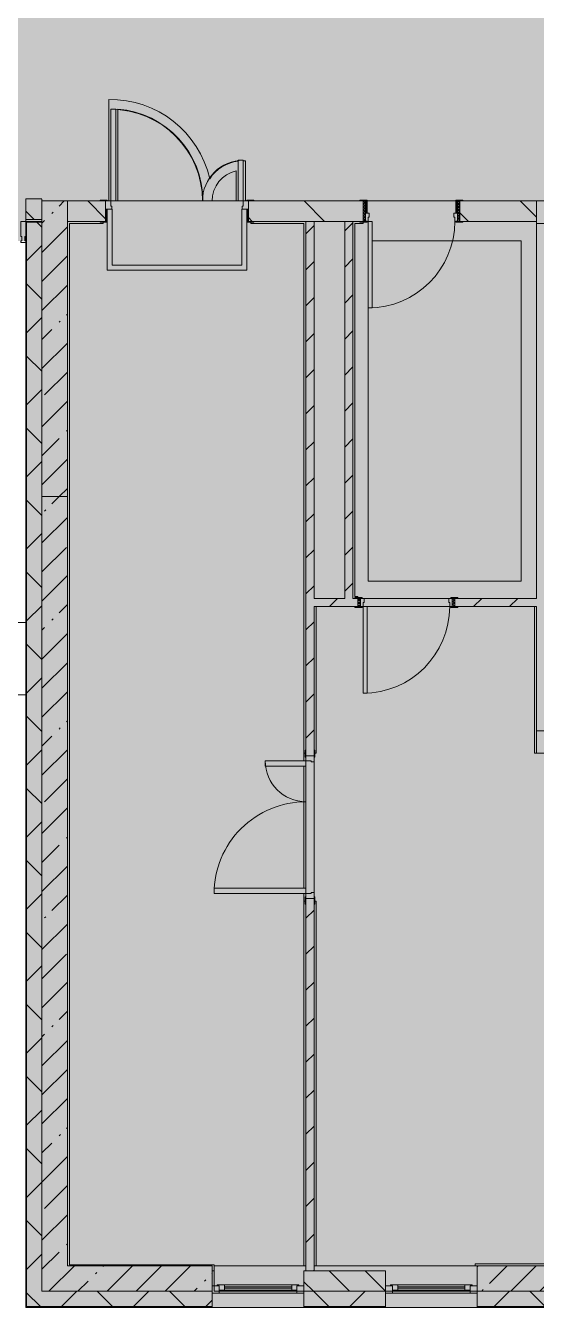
# Model space of a CAD drawing. Header units: millimetres. Extents: x 2623 to 210903, y -8553 to 29000.
# Drawn here: x 173094 to 178103, y -258 to 12321 of the extents above; entities that cross this region are included whole.
import ezdxf

# ---------------------------------------------------------------- set-up
doc = ezdxf.new("R2010")
doc.units = ezdxf.units.MM
doc.linetypes.add('200_ШТРИХ__ш1_п0_6_', pattern=[160, 100, -60])
for name, color, linetype, lineweight, true_color in [('A-DETL-2', 7, 'Continuous', 5, 0x737373), ('A-DOOR-3', 7, 'Continuous', 5, 0xb7b7b7), ('A-DOOR-4', 7, 'Continuous', 5, 0xe2e2e2), ('A-DOOR-5', 7, 'Continuous', 5, 0xaaaaaa), ('A-DOOR-FRAM-3', 7, 'Continuous', 5, 0xe2e2e2), ('A-DOOR-FRAM-4', 7, 'Continuous', 5, 0xb7b7b7), ('A-DOOR-FRAM-5', 7, 'Continuous', 5, 0xaaaaaa), ('A-FLOR-2', 7, 'Continuous', 5, 0xb7b7b7), ('A-GLAZ-1', 7, 'Continuous', 5, 0x737373), ('A-GLAZ-CWMG-3', 7, 'Continuous', 5, 0x737373), ('A-WALL-5', 7, 'Continuous', 5, 0x737373), ('A-WALL-6', 7, 'Continuous', 9, 0x737373), ('I-WALL-5', 7, 'Continuous', 5, 0x737373), ('S-COLS-2', 7, 'Continuous', 5, 0x737373)]:
    doc.layers.add(name, color=color, linetype=linetype, lineweight=lineweight, true_color=true_color)
doc.layers.add('A-DETL-GENF-6', color=7, linetype='Continuous', lineweight=9, true_color=0xc0c0c0, transparency=0.4)
for name, color, linetype, lineweight in [('A-DETL-MBND-1', 7, '200_ШТРИХ__ш1_п0_6_', 9), ('A-GLAZ-CWMG-2', 7, 'Continuous', 5), ('A-WALL', 7, 'Continuous', 9), ('A-WALL-4', 7, 'Continuous', 5), ('I-WALL-4', 7, 'Continuous', 5), ('S-COLS-1', 7, 'Continuous', 5)]:
    doc.layers.add(name, color=color, linetype=linetype, lineweight=lineweight)
pattern_1 = [(45, (83893.37, 0), (-176.7767, 176.7767), [])]
pattern_2 = [(45, (83893.37, 0), (-353.5534, 353.5534), []), (135, (83893.37, 0), (-353.5534, -353.5534), [])]
pattern_3 = [(135, (83893.37, 0), (-353.5534, -353.5534), [])]
pattern_4 = [(45, (83893.37, 0), (-285.1231, 285.1231), []), (45, (84178.5, 0), (-285.1231, 285.1231), [504.031, -100.806, 16.764, -84.042])]

# ---------------------------------------------------------------- blocks, each defined once
blk = doc.blocks.new('110_Дверь_СКБ_2Ст - Д-5_п_ Из игровой в коридор-32215844-3_1_3_птичка')
at = {"layer": 'A-DOOR-4'}
for points in [[(-638, 40), (-588, 40), (-588, 940), (-638, 940)], [(612, 440), (612, 40), (662, 40), (662, 440)]]:
    blk.add_hatch(color=256, dxfattribs=at).paths.add_polyline_path(points)
h = blk.add_hatch(color=256, dxfattribs=at)
h.paths.add_polyline_path([(-688, 40), (-688, -40), (-628, -40), (-628, -10), (-638, -10), (-638, 40)])
h.paths.add_polyline_path([(652, -40), (712, -40), (712, 40), (662, 40), (662, -10), (652, -10)])
at = {"layer": 'A-DOOR-FRAM-3'}
for points in [[(-742, 40), (-672, 40), (-672, 48), (-742, 48)], [(698, 40), (768, 40), (768, 48), (698, 48)], [(-742, -48), (-672, -48), (-672, -40), (-742, -40)], [(698, -48), (768, -48), (768, -40), (698, -40)]]:
    blk.add_hatch(color=256, dxfattribs=at).paths.add_polyline_path(points)
at = {"layer": 'A-DOOR-3'}
for p, q in [((-638, 940), (-638, 40)), ((-588, 940), (-638, 940)), ((-588, 40), (-588, 940)), ((662, 440), (612, 440)), ((612, 440), (612, 40)), ((662, 40), (662, 440)), ((-638, 40), (-588, 40)), ((612, 40), (662, 40))]:
    blk.add_line(p, q, dxfattribs=at)
for centre, radius, start, end in [((-638, 40), 900, 0, 90), ((662, 40), 400, 90, 180)]:
    blk.add_arc(centre, radius, start, end, dxfattribs=at)
at = {"layer": 'A-DOOR-FRAM-4'}
for p, q in [((-672, 48), (-742, 48)), ((-742, 48), (-742, 40)), ((-742, 40), (-672, 40)), ((-638, 40), (-688, 40)), ((-688, 40), (-688, -40)), ((-672, 40), (-672, 48)), ((-638, -10), (-638, 40)), ((662, 40), (662, -10)), ((712, 40), (662, 40)), ((768, 48), (698, 48)), ((698, 48), (698, 40)), ((698, 40), (768, 40)), ((712, -40), (712, 40)), ((768, 40), (768, 48)), ((-672, -40), (-742, -40)), ((-742, -40), (-742, -48)), ((-742, -48), (-672, -48)), ((-688, -40), (-628, -40)), ((-672, -39), (-688, -39)), ((-688, -39), (-688, -40)), ((-688, -40), (-672, -40)), ((-672, -40), (-672, -39)), ((-672, -48), (-672, -40)), ((-628, -10), (-638, -10)), ((-628, -40), (-628, -10)), ((662, -10), (652, -10)), ((652, -10), (652, -40)), ((652, -40), (712, -40)), ((712, -39), (698, -39)), ((698, -39), (698, -40)), ((698, -40), (712, -40)), ((768, -40), (698, -40)), ((698, -40), (698, -48)), ((698, -48), (768, -48)), ((712, -40), (712, -39)), ((768, -48), (768, -40))]:
    blk.add_line(p, q, dxfattribs=at)
blk = doc.blocks.new('110_Дверь_СКБ_2Ст - Д-2а_п_ Из коридора на лестницу-32215207-3_1_3_птичка')
at = {"layer": 'A-DOOR-4'}
for points in [[(-587.5, 100), (-587.5, 1000), (-637.5, 1000), (-637.5, 100)], [(662.5, 100), (662.5, 500), (612.5, 500), (612.5, 100)], [(712.5, -100), (712.5, 20), (697.5, 20), (697.5, -100)]]:
    blk.add_hatch(color=256, dxfattribs=at).paths.add_polyline_path(points)
h = blk.add_hatch(color=256, dxfattribs=at)
h.paths.add_polyline_path([(687.9, 20), (712.5, 20), (712.5, 100), (662.5, 100), (662.5, 50), (652.5, 50), (652.5, 20)])
h.paths.add_polyline_path([(-627.5, 20), (-627.5, 50), (-637.5, 50), (-637.5, 100), (-687.5, 100), (-687.5, 20)])
at = {"layer": 'A-DOOR-FRAM-3'}
for points in [[(-672.5, 100), (-672.5, 108), (-742.5, 108), (-742.5, 100)], [(-672.5, -100), (-672.5, 20), (-687.5, 20), (-687.5, -100)], [(767.5, 100), (767.5, 108), (697.5, 108), (697.5, 100)], [(-672.5, -108), (-672.5, -100), (-742.5, -100), (-742.5, -108)], [(767.5, -108), (767.5, -100), (697.5, -100), (697.5, -108)]]:
    blk.add_hatch(color=256, dxfattribs=at).paths.add_polyline_path(points)
at = {"layer": 'A-DOOR-3'}
for p, q in [((-637.5, 1000), (-637.5, 100)), ((-587.5, 1000), (-637.5, 1000)), ((-587.5, 100), (-587.5, 1000)), ((662.5, 500), (612.5, 500)), ((612.5, 500), (612.5, 100)), ((662.5, 100), (662.5, 500)), ((-637.5, 100), (-587.5, 100)), ((612.5, 100), (662.5, 100))]:
    blk.add_line(p, q, dxfattribs=at)
for centre, radius, start, end in [((-637.5, 100), 900, 0, 90), ((662.5, 100), 400, 90, 180)]:
    blk.add_arc(centre, radius, start, end, dxfattribs=at)
at = {"layer": 'A-DOOR-FRAM-4'}
for p, q in [((-672.5, 108), (-742.5, 108)), ((-742.5, 108), (-742.5, 100)), ((-742.5, 100), (-672.5, 100)), ((-637.5, 100), (-687.5, 100)), ((-687.5, 100), (-687.5, 20)), ((-687.5, 20), (-627.5, 20)), ((-672.5, 20), (-687.5, 20)), ((-687.5, 20), (-687.5, -100)), ((-672.5, 100), (-672.5, 108)), ((-672.5, -100), (-672.5, 20)), ((-637.5, 50), (-637.5, 100)), ((-627.5, 50), (-637.5, 50)), ((-627.5, 20), (-627.5, 50)), ((662.5, 50), (652.5, 50)), ((652.5, 50), (652.5, 20)), ((652.5, 20), (712.5, 20)), ((662.5, 100), (662.5, 50)), ((712.5, 100), (662.5, 100)), ((767.5, 108), (697.5, 108)), ((697.5, 108), (697.5, 100)), ((697.5, 100), (767.5, 100)), ((712.5, 20), (697.5, 20)), ((697.5, 20), (697.5, -100)), ((712.5, 20), (712.5, 100)), ((712.5, -100), (712.5, 20)), ((767.5, 100), (767.5, 108)), ((-672.5, -100), (-742.5, -100)), ((-742.5, -100), (-742.5, -108)), ((-742.5, -108), (-672.5, -108)), ((-687.5, -100), (-672.5, -100)), ((-672.5, -108), (-672.5, -100)), ((697.5, -100), (712.5, -100)), ((767.5, -100), (697.5, -100)), ((697.5, -100), (697.5, -108)), ((697.5, -108), (767.5, -108)), ((767.5, -108), (767.5, -100))]:
    blk.add_line(p, q, dxfattribs=at)
blk = doc.blocks.new('BSC_Колонна _Прямоугольная - 250х900-V85-3_1_3_птичка')
at = {"layer": 'S-COLS-1'}
h = blk.add_hatch(dxfattribs=at)
h.set_pattern_fill('FP_96', color=256, style=0, pattern_type=2)
h.set_pattern_definition([(45, (-94080, -25), (-285.1231, 285.1231), []), (45, (-93794.88, -25), (-285.1231, 285.1231), [504.031, -100.806, 16.764, -84.042])])
h.paths.add_polyline_path([(450, -125), (450, 125), (-450, 125), (-450, -125), (77, -125)])
at = {"layer": 'S-COLS-2'}
for p, q in [((450, 125), (-450, 125)), ((-450, 125), (-450, -125)), ((450, -125), (450, 125)), ((-450, -125), (450, -125))]:
    blk.add_line(p, q, dxfattribs=at)
blk = doc.blocks.new('120_Окно_СКБ_1Ст - 120_Окно_СКБ_1Ст 900х2500_h_ с форточкой-V87-3_1_3_птичка')
at = {"layer": 'A-GLAZ-1'}
for p, q in [((-450, -127), (-450, -57)), ((-450, -57), (-380, -57)), ((450, -57), (-450, -57)), ((-380, -57), (-380, -127)), ((380, -87), (-380, -87)), ((-380, -87), (-380, -127)), ((-330, -137), (-330, -87)), ((-330, -107), (330, -107)), ((330, -117), (-330, -117)), ((330, -137), (330, -87)), ((380, -127), (380, -57)), ((380, -57), (450, -57)), ((380, -127), (380, -87)), ((450, -57), (450, -127)), ((-380, -127), (-450, -127)), ((-450, -127), (-400, -127)), ((-380, -127), (-400, -127)), ((-400, -127), (-400, -137)), ((-400, -137), (400, -137)), ((400, -137), (-400, -137)), ((450, -127), (380, -127)), ((400, -127), (380, -127)), ((400, -127), (450, -127)), ((400, -137), (400, -127))]:
    blk.add_line(p, q, dxfattribs=at)
blk = doc.blocks.new('120_Окно_СКБ_1Ст - 120_Окно_СКБ_1Ст 900х2500_h_ с форточкой-22876038-3_1_3_птичка')
at = {"layer": 'A-GLAZ-1'}
for p, q in [((-450, -127), (-450, -57)), ((-450, -57), (-380, -57)), ((450, -57), (-450, -57)), ((-380, -57), (-380, -127)), ((380, -87), (-380, -87)), ((-380, -87), (-380, -127)), ((-330, -137), (-330, -87)), ((-330, -107), (330, -107)), ((330, -117), (-330, -117)), ((330, -137), (330, -87)), ((380, -127), (380, -57)), ((380, -57), (450, -57)), ((380, -127), (380, -87)), ((450, -57), (450, -127)), ((-380, -127), (-450, -127)), ((-450, -127), (-400, -127)), ((-380, -127), (-400, -127)), ((-400, -127), (-400, -137)), ((-400, -137), (400, -137)), ((400, -137), (-400, -137)), ((450, -127), (380, -127)), ((400, -127), (380, -127)), ((400, -127), (450, -127)), ((400, -137), (400, -127))]:
    blk.add_line(p, q, dxfattribs=at)
blk = doc.blocks.new('110_Дверь_СКБ_1Ст_Внутренняя1 - Д-8 950x2100h_охрана-V60-3_1_3_птичка')
at = {"layer": 'A-DOOR-4'}
h = blk.add_hatch(color=256, dxfattribs=at)
h.paths.add_polyline_path([(437.5, 100), (437.5, 60), (427.5, 60), (427.5, 20), (462.5, 20), (462.5, 100)])
h.paths.add_polyline_path([(-412.5, 100), (-437.5, 100), (-437.5, 20), (-402.5, 20), (-402.5, 60), (-412.5, 60)])
at = {"layer": 'A-DOOR-5'}
h = blk.add_hatch(dxfattribs=at)
h.set_pattern_fill('FP_9', color=256, style=0, pattern_type=2)
h.set_pattern_definition([(135, (1826.41, 164.685), (-14.14214, -14.14214), []), (225, (1826.41, 164.685), (14.14214, -14.14214), [])])
h.paths.add_polyline_path([(487.5, 100), (462.5, 100), (462.5, -100), (487.5, -100), (487.5, -34.8)])
at = {"layer": 'A-DOOR-FRAM-3'}
for points in [[(397.5, 950), (397.5, 100), (437.5, 100), (437.5, 950)], [(-492.5, 108), (-492.5, 100), (-422.5, 100), (-422.5, 108)], [(-422.5, 20), (-437.5, 20), (-437.5, -100), (-422.5, -100), (-422.5, -34.8)], [(517.5, 108), (447.5, 108), (447.5, 100), (517.5, 100)], [(462.5, 20), (447.5, 20), (447.5, -100), (462.5, -100), (462.5, -34.8)], [(-492.5, -100), (-492.5, -108), (-422.5, -108), (-422.5, -100)], [(447.5, -100), (447.5, -108), (517.5, -108), (517.5, -100)]]:
    blk.add_hatch(color=256, dxfattribs=at).paths.add_polyline_path(points)
at = {"layer": 'A-DOOR-FRAM-5'}
h = blk.add_hatch(dxfattribs=at)
h.set_pattern_fill('FP_10', color=256, style=0, pattern_type=2)
h.set_pattern_definition([(45, (-296.384, 164.685), (-14.1421, 14.1421), []), (135, (-296.384, 164.685), (-14.1421, -14.1421), [])])
h.paths.add_polyline_path([(-437.5, 100), (-462.5, 100), (-462.5, -100), (-437.5, -100), (-437.5, -34.8)])
at = {"layer": 'A-DOOR-3'}
for p, q in [((437.5, 950), (397.5, 950)), ((397.5, 950), (397.5, 100)), ((437.5, 100), (437.5, 950)), ((397.5, 100), (437.5, 100))]:
    blk.add_line(p, q, dxfattribs=at)
blk.add_arc((437.5, 100), 850, 90, 180, dxfattribs=at)
at = {"layer": 'A-DOOR-FRAM-4'}
for p, q in [((-422.5, 108), (-492.5, 108)), ((-492.5, 108), (-492.5, 100)), ((-492.5, 100), (-422.5, 100)), ((-437.5, 100), (-462.5, 100)), ((-462.5, 100), (-462.5, -100)), ((-412.5, 100), (-437.5, 100)), ((-437.5, 100), (-437.5, 20)), ((-437.5, -100), (-437.5, 100)), ((-422.5, 100), (-437.5, 100)), ((-437.5, 100), (-437.5, 99)), ((-437.5, 99), (-422.5, 99)), ((-437.5, 20), (-402.5, 20)), ((-422.5, 20), (-437.5, 20)), ((-437.5, 20), (-437.5, -100)), ((-422.5, 100), (-422.5, 108)), ((-422.5, 99), (-422.5, 100)), ((-422.5, -100), (-422.5, 20)), ((-412.5, 60), (-412.5, 100)), ((-402.5, 60), (-412.5, 60)), ((-402.5, 20), (-402.5, 60)), ((437.5, 60), (427.5, 60)), ((427.5, 60), (427.5, 20)), ((427.5, 20), (462.5, 20)), ((437.5, 100), (437.5, 60)), ((462.5, 100), (437.5, 100)), ((517.5, 108), (447.5, 108)), ((447.5, 108), (447.5, 100)), ((462.5, 100), (447.5, 100)), ((447.5, 100), (447.5, 99)), ((447.5, 100), (517.5, 100)), ((447.5, 99), (462.5, 99)), ((462.5, 20), (447.5, 20)), ((447.5, 20), (447.5, -100)), ((462.5, 20), (462.5, 100)), ((487.5, 100), (462.5, 100)), ((462.5, 100), (462.5, -100)), ((462.5, 99), (462.5, 100)), ((462.5, -100), (462.5, 20)), ((487.5, -100), (487.5, 100)), ((517.5, 100), (517.5, 108)), ((-422.5, -100), (-492.5, -100)), ((-492.5, -100), (-492.5, -108)), ((-492.5, -108), (-422.5, -108)), ((-462.5, -100), (-437.5, -100)), ((-437.5, -100), (-422.5, -100)), ((-422.5, -108), (-422.5, -100)), ((447.5, -100), (462.5, -100)), ((517.5, -100), (447.5, -100)), ((447.5, -100), (447.5, -108)), ((447.5, -108), (517.5, -108)), ((462.5, -100), (487.5, -100)), ((517.5, -108), (517.5, -100))]:
    blk.add_line(p, q, dxfattribs=at)
blk = doc.blocks.new('110_Дверь_СКБ_1Ст_Внутренняя1 - Д-8 950x2100h_охрана-V89-3_1_3_птичка')
at = {"layer": 'A-DOOR-4'}
h = blk.add_hatch(color=256, dxfattribs=at)
h.paths.add_polyline_path([(437, 40), (437, 0), (427, 0), (427, -40), (462, -40), (462, 40)])
h.paths.add_polyline_path([(-413, 40), (-438, 40), (-438, -40), (-403, -40), (-403, 0), (-413, 0)])
at = {"layer": 'A-DOOR-5'}
h = blk.add_hatch(dxfattribs=at)
h.set_pattern_fill('FP_19', color=256, style=0, pattern_type=2)
h.set_pattern_definition([(135, (1826.41, 104.685), (-14.14214, -14.14214), []), (225, (1826.41, 104.685), (14.14214, -14.14214), [])])
h.paths.add_polyline_path([(487, 40), (462, 40), (462, -40), (487, -40)])
at = {"layer": 'A-DOOR-FRAM-3'}
for points in [[(397, 890), (397, 40), (437, 40), (437, 890)], [(-493, 48), (-493, 40), (-423, 40), (-423, 48)], [(517, 48), (447, 48), (447, 40), (517, 40)], [(-423, -40), (-493, -40), (-493, -48), (-423, -48)], [(447, -40), (447, -48), (517, -48), (517, -40)]]:
    blk.add_hatch(color=256, dxfattribs=at).paths.add_polyline_path(points)
at = {"layer": 'A-DOOR-FRAM-5'}
h = blk.add_hatch(dxfattribs=at)
h.set_pattern_fill('FP_20', color=256, style=0, pattern_type=2)
h.set_pattern_definition([(45, (-296.384, 104.685), (-14.1421, 14.1421), []), (135, (-296.384, 104.685), (-14.1421, -14.1421), [])])
h.paths.add_polyline_path([(-438, 40), (-463, 40), (-463, -40), (-438, -40)])
at = {"layer": 'A-DOOR-3'}
for p, q in [((437, 890), (397, 890)), ((397, 890), (397, 40)), ((437, 40), (437, 890)), ((397, 40), (437, 40))]:
    blk.add_line(p, q, dxfattribs=at)
blk.add_arc((437, 40), 850, 90, 180, dxfattribs=at)
at = {"layer": 'A-DOOR-FRAM-4'}
for p, q in [((-423, 48), (-493, 48)), ((-493, 48), (-493, 40)), ((-493, 40), (-423, 40)), ((-438, 40), (-463, 40)), ((-463, 40), (-463, -40)), ((-413, 40), (-438, 40)), ((-438, 40), (-438, -40)), ((-438, -40), (-438, 40)), ((-423, 40), (-438, 40)), ((-438, 40), (-438, 39)), ((-438, 39), (-423, 39)), ((-423, 40), (-423, 48)), ((-423, 39), (-423, 40)), ((-413, 0), (-413, 40)), ((-403, 0), (-413, 0)), ((-403, -40), (-403, 0)), ((437, 0), (427, 0)), ((427, 0), (427, -40)), ((437, 40), (437, 0)), ((462, 40), (437, 40)), ((517, 48), (447, 48)), ((447, 48), (447, 40)), ((462, 40), (447, 40)), ((447, 40), (447, 39)), ((447, 40), (517, 40)), ((447, 39), (462, 39)), ((462, -40), (462, 40)), ((487, 40), (462, 40)), ((462, 40), (462, -40)), ((462, 39), (462, 40)), ((487, -40), (487, 40)), ((517, 40), (517, 48)), ((-423, -40), (-493, -40)), ((-493, -40), (-493, -48)), ((-493, -48), (-423, -48)), ((-463, -40), (-438, -40)), ((-423, -39), (-438, -39)), ((-438, -39), (-438, -40)), ((-438, -40), (-403, -40)), ((-438, -40), (-423, -40)), ((-423, -40), (-423, -39)), ((-423, -48), (-423, -40)), ((427, -40), (462, -40)), ((462, -39), (447, -39)), ((447, -39), (447, -40)), ((447, -40), (462, -40)), ((517, -40), (447, -40)), ((447, -40), (447, -48)), ((447, -48), (517, -48)), ((462, -40), (462, -39)), ((462, -40), (487, -40)), ((517, -48), (517, -40))]:
    blk.add_line(p, q, dxfattribs=at)
blk = doc.blocks.new('Прямоугольный импост - Импост структурный с накладкой - 190мм-33184356-3_1_3_птичка')
at = {"layer": 'A-GLAZ-CWMG-2'}
for p, q in [((-50, 2), (-50, 17)), ((-50, 17), (0, 17)), ((0, 17), (0, 2))]:
    blk.add_line(p, q, dxfattribs=at)
at = {"layer": 'A-GLAZ-CWMG-3'}
for p, q in [((-40, 0), (-50, 0)), ((-40, -40), (-40, 0)), ((0, 0), (-10, 0)), ((-10, 0), (-10, -40)), ((-50, -190), (-50, -40)), ((-50, -40), (-40, -40)), ((-10, -40), (0, -40)), ((0, -40), (0, -190)), ((0, -190), (-50, -190))]:
    blk.add_line(p, q, dxfattribs=at)
blk = doc.blocks.new('парапет9 - парапет-22867712-3_1_3_птичка')
at = {"layer": 'A-DETL-MBND-1'}
for p, q in [((89202, 7964), (84952, 7964)), ((84952, 7255), (89202, 7255))]:
    blk.add_line(p, q, dxfattribs=at)

msp = doc.modelspace()

# ---------------------------------------------------------------- hatches: boundary and pattern name
at = {"layer": 'A-DETL-GENF-6'}
msp.add_hatch(color=256, dxfattribs=at).paths.add_polyline_path([(209126.4, -258), (209126.4, 21479), (177226.4, 21479), (177226.4, 27379), (168463.4, 27379), (168463.4, 10208.3), (173103.4, 10208.3), (173103.4, -258), (207881, -258)])
at = {"layer": 'A-WALL-4'}
h = msp.add_hatch(dxfattribs=at)
h.set_pattern_fill('FP_73', color=256, style=0, pattern_type=2)
h.set_pattern_definition(pattern_2)
h.paths.add_polyline_path([(173103.4, -100), (173253.4, -100), (173253.4, 10392), (173103.4, 10392), (173103.4, 1965.8)])
h = msp.add_hatch(dxfattribs=at)
h.set_pattern_fill('FP_71', color=256, style=0, pattern_type=2)
h.set_pattern_definition([(135, (83893.37, 0), (-176.7767, -176.7767), [])])
h.paths.add_polyline_path([(205323.4, -100), (205323.4, 100), (205023.4, 100), (205023.4, -100), (205084.3, -100)])
h.paths.add_polyline_path([(194623.4, -100), (195523.4, -100), (195523.4, 100), (194623.4, 100)])
h.paths.add_polyline_path([(197323.4, -100), (197573.4, -100), (197573.4, 100), (197323.4, 100)])
h.paths.add_polyline_path([(203223.4, -100), (203219.9, 100), (202723.4, 100), (202723.4, -100), (203219.9, -100)])
h.paths.add_polyline_path([(192823.4, -100), (193723.4, -100), (193723.4, 100), (192823.4, 100)])
h.paths.add_polyline_path([(199873.4, -100), (200923.4, -100), (200923.4, 100), (199873.4, 100)])
h.paths.add_polyline_path([(178516.5, -100), (178673.4, -100), (178673.4, 100), (178423.4, 100), (178423.4, -100)])
h.paths.add_polyline_path([(184723.4, -100), (185623.4, -100), (185623.4, 100), (184723.4, 100)])
h.paths.add_polyline_path([(182023.4, -100), (182023.4, 100), (180973.4, 100), (180973.4, -100), (181779.2, -100)])
h.paths.add_polyline_path([(186773.4, -100), (186773.4, 100), (186523.4, 100), (186523.4, -100)])
h.paths.add_polyline_path([(189073.4, -100), (190123.4, -100), (190123.4, 100), (189073.4, 100)])
h.paths.add_polyline_path([(176186, -100), (176623.4, -100), (176623.4, 100), (175823.4, 100), (175823.4, -100)])
h = msp.add_hatch(dxfattribs=at)
h.set_pattern_fill('FP_73', color=256, style=0, pattern_type=2)
h.set_pattern_definition(pattern_2)
h.paths.add_polyline_path([(204123.4, -250), (205323.4, -250), (205323.4, -100), (204123.4, -100)])
h.paths.add_polyline_path([(207881, -250), (208973.4, -250), (208973.4, -100), (207623.4, -100), (207623.4, -250)])
h.paths.add_polyline_path([(191101.3, -250), (191923.4, -250), (191923.4, -100), (191023.4, -100), (191023.4, -250)])
h.paths.add_polyline_path([(195523.4, -250), (195523.4, -100), (194623.4, -100), (194623.4, -250), (194830.1, -250)])
h.paths.add_polyline_path([(196694.5, -250), (197573.4, -250), (197573.4, -100), (196423.4, -100), (196423.4, -250)])
h.paths.add_polyline_path([(193723.4, -250), (193723.4, -100), (192823.4, -100), (192823.4, -250), (193431.8, -250)])
h.paths.add_polyline_path([(199873.4, -250), (200923.4, -250), (200923.4, -100), (199873.4, -100)])
h.paths.add_polyline_path([(203223.4, -250), (203219.9, -100), (201823.4, -100), (201823.4, -250), (203219.9, -250)])
h.paths.add_polyline_path([(182923.4, -250), (183823.4, -250), (183823.4, -100), (182923.4, -100)])
h.paths.add_polyline_path([(190123.4, -250), (190123.4, -100), (189073.4, -100), (189073.4, -250), (189236.9, -250)])
h.paths.add_polyline_path([(181779.2, -250), (182023.4, -250), (182023.4, -100), (180973.4, -100), (180973.4, -250)])
h.paths.add_polyline_path([(186773.4, -250), (186773.4, -100), (184723.4, -100), (184723.4, -250), (186440.3, -250)])
h.paths.add_polyline_path([(178050.4, -250), (178673.4, -250), (178673.4, -100), (177523.4, -100), (177523.4, -250)])
h.paths.add_polyline_path([(176623.4, -250), (176623.4, -100), (175823.4, -100), (175823.4, -250), (176186, -250)])
h.paths.add_polyline_path([(174787.7, -250), (174923.4, -250), (174923.4, -100), (173103.4, -100), (173103.4, -250), (174321.6, -250)])
at = {"layer": 'I-WALL-4'}
h = msp.add_hatch(dxfattribs=at)
h.set_pattern_fill('FP_72', color=256, style=0, pattern_type=2)
h.set_pattern_definition(pattern_3)
h.paths.add_polyline_path([(173253.4, 10420), (173253.4, 10620), (173096.9, 10620), (173096.9, 10420), (173180.8, 10420)])
h = msp.add_hatch(dxfattribs=at)
h.set_pattern_fill('FP_69', color=256, style=0, pattern_type=2)
h.set_pattern_definition(pattern_4)
h.paths.add_polyline_path([(173253.4, 7700), (173503.4, 7700), (173503.4, 10600), (173253.4, 10600), (173253.4, 8907.2)])
h = msp.add_hatch(dxfattribs=at)
h.set_pattern_fill('FP_72', color=256, style=0, pattern_type=2)
h.set_pattern_definition(pattern_3)
h.paths.add_polyline_path([(185503.4, 10400), (187538.4, 10400), (187538.4, 10600), (185503.4, 10600)])
h.paths.add_polyline_path([(189236.9, 10400), (191023.4, 10400), (191023.4, 10600), (188988.4, 10600), (188988.4, 10400), (189018.4, 10400)])
h.paths.add_polyline_path([(173823.4, 10400), (173878.4, 10400), (173878.4, 10600), (173503.4, 10600), (173503.4, 10400), (173678.4, 10400)])
h.paths.add_polyline_path([(175333.4, 10400), (176403.4, 10400), (176403.4, 10600), (175278.4, 10600), (175278.4, 10400)])
h.paths.add_polyline_path([(178050.4, 10400), (178103.4, 10400), (178103.4, 10600), (177353.4, 10600), (177353.4, 10400), (177383.4, 10400)])
h = msp.add_hatch(dxfattribs=at)
h.set_pattern_fill('FP_74', color=256, style=0, pattern_type=2)
h.set_pattern_definition(pattern_1)
h.paths.add_polyline_path([(175923.4, 100), (175923.4, 3755), (175843.4, 3755), (175843.4, 100)])
h.paths.add_polyline_path([(175893.4, 5155), (175923.4, 5155), (175923.4, 10400), (175843.4, 10400), (175843.4, 5155)])
h = msp.add_hatch(dxfattribs=at)
h.set_pattern_fill('FP_74', color=256, style=0, pattern_type=2)
h.set_pattern_definition(pattern_1)
h.paths.add_polyline_path([(176303.4, 6700), (176303.4, 10400), (176223.4, 10400), (176223.4, 6700)])
h = msp.add_hatch(dxfattribs=at)
h.set_pattern_fill('FP_69', color=256, style=0, pattern_type=2)
h.set_pattern_definition(pattern_4)
h.paths.add_polyline_path([(173503.4, 100), (173503.4, 7700), (173253.4, 7700), (173253.4, 100)])
h = msp.add_hatch(dxfattribs=at)
h.set_pattern_fill('FP_74', color=256, style=0, pattern_type=2)
h.set_pattern_definition(pattern_1)
h.paths.add_polyline_path([(178050.4, 6620), (178103.4, 6620), (178103.4, 6700), (177303.4, 6700), (177303.4, 6620), (177333.4, 6620)])
h.paths.add_polyline_path([(176186, 6620), (176353.4, 6620), (176353.4, 6700), (175923.4, 6700), (175923.4, 6620)])
h = msp.add_hatch(dxfattribs=at)
h.set_pattern_fill('FP_69', color=256, style=0, pattern_type=2)
h.set_pattern_definition(pattern_4)
h.paths.add_polyline_path([(174321.6, -100), (174923.4, -100), (174923.4, 150), (173503.4, 150), (173503.4, 100), (173253.4, 100), (173253.4, -100)])

# ---------------------------------------------------------------- linework, layer by layer
at = {"layer": 'A-DETL-2'}
for p, q in [((176493.4, 10207.5), (177953.4, 10207.5)), ((177953.4, 10207.5), (177953.4, 6867.5)), ((176453.4, 6867.5), (176453.4, 9550)), ((177953.4, 6867.5), (176453.4, 6867.5))]:
    msp.add_line(p, q, dxfattribs=at)
at = {"layer": 'A-DETL-MBND-1'}
msp.add_line((173095.4, 10400), (173095.4, 10510), dxfattribs=at)
at = {"layer": 'A-FLOR-2'}
for p, q in [((173908.4, 11594.8), (173908.4, 10600)), ((173998.4, 10600), (173998.4, 11502.3)), ((175249.5, 10600), (175249.5, 10994.4)), ((175159.5, 10897.1), (175159.5, 10600)), ((173978.4, 10600), (173998.4, 10600)), ((173998.4, 10600), (174833.4, 10600)), ((174833.4, 10600), (173998.4, 10600)), ((174833.4, 10600), (174923.4, 10600)), ((174923.4, 10600), (175159.5, 10600)), ((175178.4, 10600), (174923.4, 10600)), ((176443.4, 10600), (177313.4, 10600)), ((177313.4, 10600), (176443.4, 10600)), ((173943.4, 9970), (173943.4, 10520)), ((175213.4, 10520), (175213.4, 9970)), ((173853.4, 10380), (173523.4, 10380)), ((173523.4, 10380), (173523.4, 160)), ((173853.4, 10392), (173853.4, 10380)), ((173893.4, 10392), (173893.4, 9920)), ((175263.4, 9920), (175263.4, 10392)), ((175303.4, 10380), (175303.4, 10392)), ((175823.4, 10380), (175303.4, 10380)), ((175823.4, 10380), (175823.4, 5105)), ((176403.4, 10380), (176323.4, 10380)), ((176323.4, 10380), (176323.4, 6720)), ((176403.4, 10392), (176403.4, 10380)), ((175213.4, 9970), (173943.4, 9970)), ((173893.4, 9920), (175263.4, 9920)), ((176323.4, 6720), (176353.4, 6720)), ((176353.4, 6720), (176353.4, 6708)), ((175943.4, 6620), (175943.4, 5180)), ((178084.4, 5180), (178084.4, 6620)), ((175835.4, 5180), (175823.4, 5180)), ((175943.4, 5180), (175931.4, 5180)), ((178103.4, 5180), (178084.4, 5180)), ((175823.4, 3855), (175823.4, 5055)), ((175823.4, 3805), (175823.4, 150)), ((175823.4, 3730), (175835.4, 3730)), ((175931.4, 3730), (175943.4, 3730)), ((175943.4, 3730), (175943.4, 150)), ((173523.4, 160), (174943.4, 160)), ((174943.4, 160), (174943.4, 120)), ((177502.9, 150), (177502.9, 170)), ((177502.9, 170), (178442.9, 170))]:
    msp.add_line(p, q, dxfattribs=at)
for centre, radius, start, end in [((173928.4, 10600), 995, 12.67054, 91.1511), ((173928.4, 10600), 905, 0, 85.56313), ((175228.4, 10600), 395, 97.27853, 146.45952), ((175228.4, 10600), 395, 86.92799, 90.00404), ((175228.4, 10600), 305, 103.0427, 180)]:
    msp.add_arc(centre, radius, start, end, dxfattribs=at)
at = {"layer": 'A-WALL'}
msp.add_line((173100.4, 10395), (173100.4, -253), dxfattribs=at)
at = {"layer": 'A-WALL-4'}
msp.add_line((173095.4, 10400), (173095.4, -258), dxfattribs=at)
at = {"layer": 'A-WALL-5'}
for p, q in [((173253.4, 10400), (173095.4, 10400)), ((174923.4, 100), (174943.9, 100)), ((175843.4, 100), (175823.4, 100)), ((175823.4, 100), (175823.4, -258)), ((176623.4, 100), (175923.4, 100)), ((176623.4, -258), (176623.4, 100)), ((174923.4, -100), (173253.4, -100)), ((174923.4, -258), (174923.4, -100)), ((174943.9, -100), (174943.9, -100)), ((174943.9, -100), (175823.4, -100)), ((176623.4, -100), (177523.4, -100)), ((177523.4, -100), (177523.4, -258)), ((173095.4, -258), (176623.4, -258)), ((176623.4, -258), (184723.4, -258))]:
    msp.add_line(p, q, dxfattribs=at)
at = {"layer": 'A-WALL-6'}
for p, q in [((173503.4, 10400), (173503.4, 10600)), ((178103.4, 10600), (178103.4, 10400)), ((173253.4, 10395), (173100.4, 10395)), ((173103.4, 10392), (173103.4, -250)), ((173253.4, 10392), (173103.4, 10392)), ((175923.4, 10400), (175843.4, 10400)), ((176303.4, 10400), (176223.4, 10400)), ((178103.4, 5400), (178183.4, 5400)), ((175843.4, 100), (175923.4, 100)), ((175823.4, -100), (176623.4, -100)), ((176623.4, -100), (175823.4, -100)), ((173103.4, -250), (174923.4, -250)), ((175823.4, -250), (176623.4, -250)), ((177523.4, -250), (178673.4, -250)), ((173103.4, -253), (174923.4, -253)), ((175823.4, -253), (176623.4, -253)), ((177523.4, -253), (178673.4, -253))]:
    msp.add_line(p, q, dxfattribs=at)
at = {"layer": 'I-WALL-5'}
for p, q in [((173253.4, 10620), (173096.9, 10620)), ((173096.9, 10620), (173096.9, 10420)), ((173253.4, 10420), (173253.4, 10618.4)), ((173823.4, 10600), (173253.4, 10600)), ((173253.4, 10600), (173253.4, 10400)), ((176373.4, 10600), (175333.4, 10600)), ((182393.4, 10600), (177383.4, 10600)), ((173096.9, 10420), (173253.4, 10420)), ((173253.4, 10400), (173253.4, -100)), ((173503.4, 10400), (173823.4, 10400)), ((173503.4, 150), (173503.4, 10400)), ((175333.4, 10400), (175843.4, 10400)), ((175843.4, 10400), (175843.4, 5210)), ((175923.4, 6700), (175923.4, 10400)), ((175923.4, 10400), (176223.4, 10400)), ((176223.4, 10400), (176223.4, 6700)), ((176303.4, 6700), (176303.4, 10400)), ((176303.4, 10400), (176373.4, 10400)), ((177383.4, 10400), (178103.4, 10400)), ((178103.4, 10400), (178103.4, 6700)), ((178103.4, 10380), (185503.4, 10380)), ((173253.4, 7700), (173503.4, 7700)), ((176223.4, 6700), (175923.4, 6700)), ((176323.4, 6700), (176303.4, 6700)), ((176413.4, 6700), (177243.4, 6700)), ((178103.4, 6700), (177333.4, 6700)), ((175923.4, 6620), (176323.4, 6620)), ((175923.4, 5210), (175923.4, 6620)), ((177253.4, 6620), (176443.4, 6620)), ((177333.4, 6620), (178103.4, 6620)), ((178103.4, 6620), (178103.4, 5180)), ((178103.4, 5180), (183523.4, 5180)), ((175843.4, 3855), (175843.4, 5055)), ((175923.4, 5095), (175923.4, 3815)), ((175843.4, 3700), (175843.4, 100)), ((175923.4, 100), (175923.4, 3700)), ((174923.4, 150), (173503.4, 150)), ((174923.4, -100), (174923.4, 150)), ((174943.9, 150), (175843.4, 150)), ((174943.9, -100), (174943.9, 150)), ((175923.4, 150), (177523.4, 150)), ((173253.4, -100), (174923.4, -100))]:
    msp.add_line(p, q, dxfattribs=at)

# ---------------------------------------------------------------- block references
at = {"layer": 'A-DETL-MBND-1'}
msp.add_blockref('парапет9 - парапет-22867712-3_1_3_птичка', (83893.4, -1500), dxfattribs=at)
at = {"layer": 'A-DOOR-3'}
msp.add_blockref('110_Дверь_СКБ_2Ст - Д-2а_п_ Из коридора на лестницу-32215207-3_1_3_птичка', (174565.9, 10500), dxfattribs=at)
for name, p, rotation in [('110_Дверь_СКБ_1Ст_Внутренняя1 - Д-8 950x2100h_охрана-V60-3_1_3_птичка', (176890.9, 10500), 180), ('110_Дверь_СКБ_1Ст_Внутренняя1 - Д-8 950x2100h_охрана-V89-3_1_3_птичка', (176840.9, 6660), 180), ('110_Дверь_СКБ_2Ст - Д-5_п_ Из игровой в коридор-32215844-3_1_3_птичка', (175883.4, 4442.5), 89.99999999999991)]:
    msp.add_blockref(name, p, dxfattribs=dict(at, rotation=rotation))
at = {"layer": 'A-GLAZ-1', "rotation": 180}
for name, p in [('120_Окно_СКБ_1Ст - 120_Окно_СКБ_1Ст 900х2500_h_ с форточкой-V87-3_1_3_птичка', (175373.4, -175)), ('120_Окно_СКБ_1Ст - 120_Окно_СКБ_1Ст 900х2500_h_ с форточкой-22876038-3_1_3_птичка', (177073.4, -175))]:
    msp.add_blockref(name, p, dxfattribs=at)
at = {"layer": 'A-GLAZ-CWMG-2', "extrusion": (0, 0, -1), "rotation": 180}
msp.add_blockref('Прямоугольный импост - Импост структурный с накладкой - 190мм-33184356-3_1_3_птичка', (-173096.9, 10210), dxfattribs=at)
at = {"layer": 'S-COLS-2'}
msp.add_blockref('BSC_Колонна _Прямоугольная - 250х900-V85-3_1_3_птичка', (177973.4, 25), dxfattribs=at)

doc.saveas('drawing.dxf')
